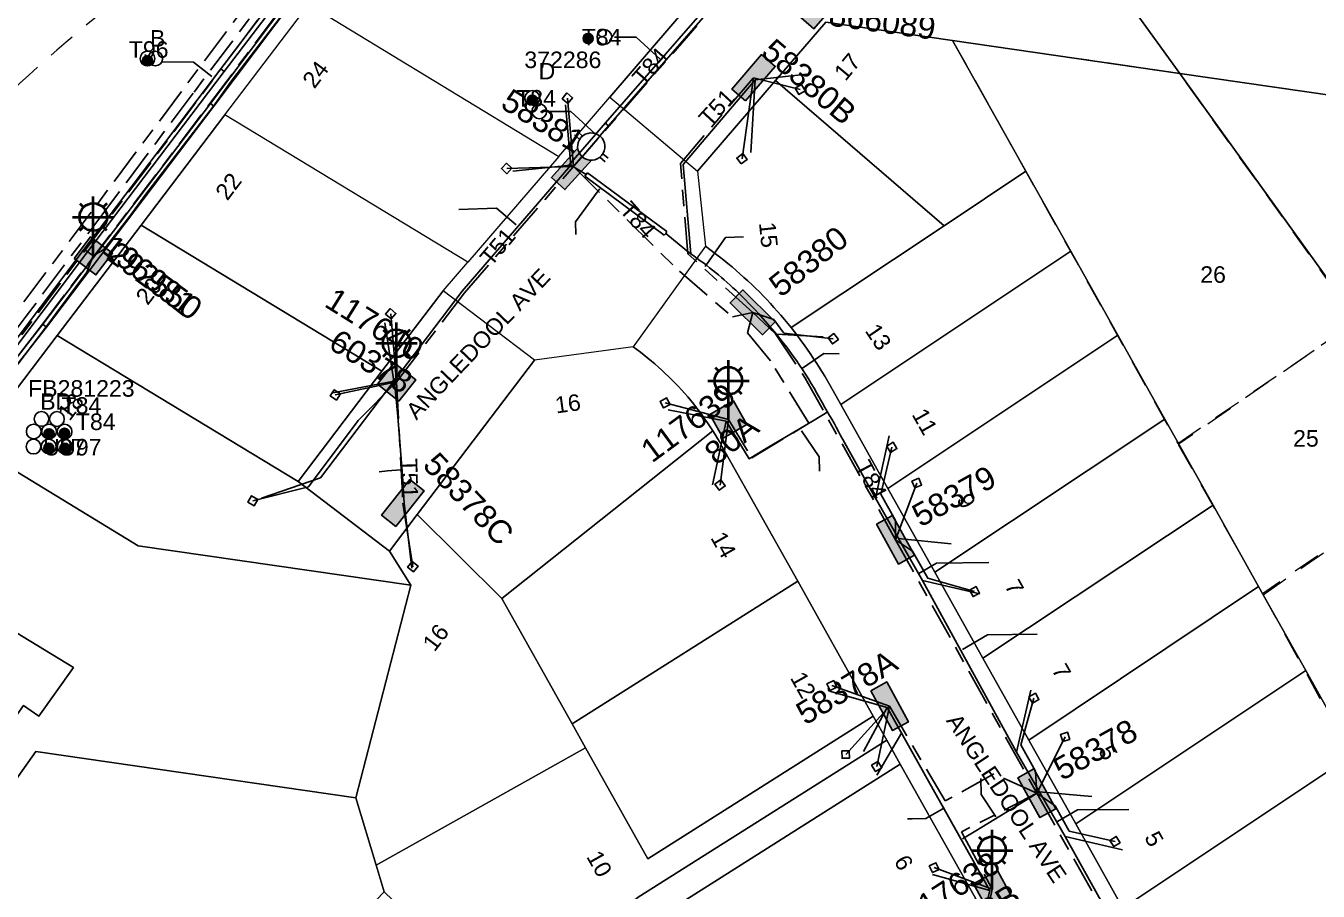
# Model space of a CAD drawing. Header units: metres. Extents: x 300929 to 302247, y 6244220 to 6246836.
# Drawn here: x 301376.7 to 301517.4, y 6244507.1 to 6244601.3 of the extents above; entities that cross this region are included whole.
import ezdxf
from ezdxf.enums import TextEntityAlignment as Align

# ---------------------------------------------------------------- set-up
doc = ezdxf.new("R2010")
doc.units = ezdxf.units.M
doc.linetypes.add('Cable Exist UG', pattern=[8.2, 4, -1.2, 1.8, -1.2])
doc.linetypes.add('Dash', pattern=[5, 3, -2])
doc.layers.get('0').update_dxf_attribs({"color": 6})
for name, color, linetype in [('_User Miscellaneous1', 7, 'Continuous'), ('Duct_SP_EXT', 7, 'Continuous'), ('Equip_LV_EXT', 7, 'Continuous'), ('Equip_SP_SL_EXT', 7, 'Continuous'), ('Mains_HV_MOD', 3, 'Continuous'), ('Mains_LV_EXT', 7, 'Continuous'), ('Services_SP_EXT', 7, 'Continuous'), ('SupportsUG_SP_LV_EXT', 7, 'Continuous'), ('SupportsUG_SP_LV_SL_EXT', 7, 'Continuous')]:
    doc.layers.add(name, color=color, linetype=linetype)
for name, color, linetype, lineweight in [('Cadastre Developer_SP_EXT', 9, 'Continuous', 5), ('Cadastre Land Parcels_SP_EXT', 9, 'Continuous', 5), ('Cadastre Roads_SP_EXT', 9, 'Continuous', 5)]:
    doc.layers.add(name, color=color, linetype=linetype, lineweight=lineweight)
doc.styles.add('COLUMN_LABEL', font='arial.ttf')
doc.styles.add('iecARIAL', font='arial.ttf', dxfattribs={"height": 2})
doc.styles.add('POLE_LABEL', font='arial.ttf')
doc.styles.get("Standard").update_dxf_attribs({"font": 'arial.ttf'})

# ---------------------------------------------------------------- blocks, each defined once
blk = doc.blocks.new('COLUMN_EXT')
blk.add_hatch(color=256).paths.add_polyline_path([(-1.49, 1.48), (-1.49, -1.49), (1.48, -1.49), (1.48, 1.48)])
blk.add_lwpolyline([(-1.49, -1.49), (1.48, -1.49), (1.48, 1.48), (-1.49, 1.48)], close=True)
for tag, height, style, flags, p in [('ASSET_NUM', 2.5, 'COLUMN_LABEL', 8, (2, 2)), ('STRUCTURE_PLANT_NUMBER', 0.2, 'POLE_LABEL', 9, (1.81, 0.03)), ('STREET_CODE', 0.2, 'COLUMN_LABEL', 9, (1.81, -0.2))]:
    blk.add_attdef(tag, text='', height=height, dxfattribs=dict(style=style, flags=flags)).set_placement(p, align=Align.MIDDLE_LEFT)
at = {"flags": 9}
for tag, p in [('COLUMN_TYPE', (1.81, -0.4)), ('OWNED_BY', (1.81, -0.6)), ('STATE', (1.81, -0.8)), ('USAGE', (1.81, -1)), ('LEGEND', (1.81, -1.2)), ('LOCATION', (1.81, -1.4)), ('STREETNAME', (1.81, -1.6)), ('SUBURB', (1.81, -1.8)), ('NOTES', (1.81, -2))]:
    blk.add_attdef(tag, text='', height=0.2, dxfattribs=at).set_placement(p, align=Align.MIDDLE_LEFT)
at = {"flags": 1}
blk.add_attdef('Z', (1.81, -2.35), '', height=0.2, dxfattribs=at)
blk = doc.blocks.new('PILLAR_EXT')
blk.add_hatch(color=256).paths.add_polyline_path([(-2.475, 0.99), (-2.475, -0.99), (2.475, -0.99), (2.475, 0.99)])
blk.add_lwpolyline([(-2.475, -0.99), (2.475, -0.99), (2.475, 0.99), (-2.475, 0.99)], close=True)
at = {"style": 'iecARIAL', "flags": 8}
blk.add_attdef('ASSET_NUM', (1.5, 3.5), '', height=2.5, dxfattribs=at)
for tag, p, flags in [('OWNED_BY', (0, -0.2), 9), ('STATE', (0, -0.4), 9), ('SUPPORT_TYPE', (0, -0.6), 9), ('USAGE', (0, -0.8), 9), ('LEGEND', (0, -1), 9), ('LOCATION', (0, -1.2), 9), ('NOTES', (0, -1.4), 9), ('PARENT', (0, -1.6), 9), ('STREETNAME', (0, -1.8), 9), ('SUBURB', (0, -2), 1)]:
    blk.add_attdef(tag, p, '', height=0.2, dxfattribs=dict(flags=flags))
blk = doc.blocks.new('DUCT_EXT')
blk.add_circle((0, 0.8), 0.8)
at = {"flags": 1}
blk.add_attdef('Z', (0, 0), '', height=0.2, dxfattribs=at)
at = {"flags": 9}
for tag, p in [('DUCT_CODE', (0, 0)), ('XSECT_TYPE', (0, -0.2)), ('STATE', (0, -0.6)), ('FB_REFERENCE', (0, -0.4)), ('NOTES', (0, -0.8))]:
    blk.add_attdef(tag, text='', height=0.2, dxfattribs=at).set_placement(p, align=Align.MIDDLE_LEFT)
blk = doc.blocks.new('SL_LANTERN_EXT')
at = {"lineweight": 40}
for p, q in [((-1.46, 5.68), (-1.06, 5.28)), ((0, 1.97), (0, 6.47)), ((1.46, 5.68), (1.06, 5.28)), ((-2.25, 4.22), (2.25, 4.22)), ((-1.46, 2.76), (-1.06, 3.16)), ((1.46, 2.76), (1.06, 3.16)), ((0, 0), (0, 2.72))]:
    blk.add_line(p, q, dxfattribs=at)
blk.add_circle((0, 4.22), 1.5, dxfattribs=at)
at = {"style": 'iecARIAL', "flags": 8}
blk.add_attdef('ASSET_NUM', (1.5, 1.5), '', height=2.5, dxfattribs=at)
for tag, p, height, flags in [('CONSTRUCTED_VOLTAGE', (0.98, -0.65), 0.2, 9), ('CONTROL_TYPE', (0.98, -0.85), 0.2, 9), ('LANTERN_PURPOSE', (0.98, -1.05), 0.2, 9), ('LANTERN_TYPE', (0.98, -1.25), 0.2, 9), ('NO_PHASES', (0.98, -1.45), 0.2, 9), ('LNUMBER', (2.18, -3.25), 2.5, 8), ('OPERATING_VOLTAGE', (0.98, -1.65), 0.2, 9), ('ORIENTATION', (0.98, -1.85), 0.2, 9), ('OWNED_BY', (0.98, -2.05), 0.2, 9), ('STATE', (0.98, -2.25), 0.2, 9), ('USAGE', (0.98, -2.45), 0.2, 9), ('CEXIST', (0.98, -2.65), 0.2, 9), ('CNEW', (0.98, -2.85), 0.2, 9), ('CNUMBER', (0.98, -3.05), 0.2, 9), ('CREMOVE', (0.98, -3.25), 0.2, 9), ('CREPLACE', (0.98, -3.45), 0.2, 9), ('LKINGHEIGHT', (0.98, -3.65), 0.2, 9), ('LBRACKET', (0.98, -3.85), 0.2, 9), ('LBRACKETVOCAB', (0.98, -4.05), 0.2, 9), ('LCATEGORY', (0.98, -4.25), 0.2, 9), ('LCHARGE1', (0.98, -4.45), 0.2, 9), ('LCHARGE1PERCENT', (0.98, -4.65), 0.2, 9), ('LCHARGE2', (0.98, -4.85), 0.2, 9), ('LCHARGE2PERCENT', (0.98, -5.05), 0.2, 9), ('LCHARGE3', (0.98, -5.25), 0.2, 9), ('LCHARGE3PERCENT', (0.98, -5.45), 0.2, 9), ('LEXIST', (0.98, -5.65), 0.2, 9), ('LLAMP', (0.98, -5.85), 0.2, 9), ('LLAMPVOCAB', (0.98, -6.05), 0.2, 9), ('LMAST', (0.98, -6.25), 0.2, 9), ('LMASTVOCAB', (0.98, -6.45), 0.2, 9), ('LNEW', (0.98, -6.65), 0.2, 9), ('LANTNUMBER', (0.98, -6.85), 0.2, 9), ('LOUTREACH', (0.98, -7.25), 0.2, 9), ('LOUTREACHVOCAB', (0.98, -7.45), 0.2, 9), ('LRATECODE', (0.98, -7.65), 0.2, 9), ('LREMOVE', (0.98, -7.85), 0.2, 9), ('LREPLACE', (0.98, -8.05), 0.2, 9), ('LTYPE', (0.98, -8.25), 0.2, 9), ('LTYPEVOCAB', (0.98, -8.45), 0.2, 9), ('STREETNAME', (0.98, -9.25), 0.2, 9), ('SUBURB', (0.98, -9.45), 0.2, 1), ('LEGEND', (0.98, -8.65), 0.2, 9), ('LOCATION', (0.98, -8.85), 0.2, 9), ('NOTES', (0.98, -9.05), 0.2, 9)]:
    blk.add_attdef(tag, p, '', height=height, dxfattribs=dict(flags=flags))
blk = doc.blocks.new('CCP_EXT')
at = {"flags": 9}
for tag, p in [('LEGEND', (0, -1.4)), ('STATE', (0, -1.8)), ('LIFE_SUPPORT', (0, -1.6)), ('NOTES', (0, -2))]:
    blk.add_attdef(tag, text='', height=0.2, dxfattribs=at).set_placement(p, align=Align.MIDDLE_LEFT)
blk.add_wipeout([(0, 0.57), (0.57, 0), (0, -0.57), (-0.57, 0)])
blk.add_lwpolyline([(-0.57, 0), (0, 0.57), (0.57, 0), (0, -0.57), (-0.57, 0)])
at = {"flags": 1}
blk.add_attdef('Z', (0, 0), '', height=0.2, dxfattribs=at)
at = {"flags": 9}
for tag, p in [('CCP_TYPE', (0, 0)), ('CONSTRUCTED_VOLTAGE', (0, -0.2)), ('OPERATING_VOLTAGE', (0, -0.6)), ('ORIENTATION', (0, -0.8)), ('OWNED_BY', (0, -1)), ('NO_PHASES', (0, -0.4)), ('USAGE', (0, -1.2))]:
    blk.add_attdef(tag, text='', height=0.2, dxfattribs=at).set_placement(p, align=Align.MIDDLE_LEFT)
blk = doc.blocks.new('LV_UG_LINKS_OPEN_EXT')
for p, q in [((-0.25, 1.47), (-0.25, 2.22)), ((0.25, 1.47), (0.25, 2.22)), ((-0.25, -1.47), (-0.25, -2.22)), ((0.25, -1.47), (0.25, -2.22))]:
    blk.add_line(p, q)
at = {"flags": 9}
for tag, p in [('ACTUAL_STATUS', (0, 0)), ('CONSTRUCTED_VOLTAGE', (0, -0.2)), ('OPERATING_VOLTAGE', (0, -0.6)), ('ORIENTATION', (0, -0.8)), ('STATE', (0, -1)), ('SWITCH_TYPE', (0, -1.2)), ('NO_PHASES', (0, -0.4)), ('USAGE', (0, -1.4)), ('NOTES', (0, -1.6))]:
    blk.add_attdef(tag, text='', height=0.2, dxfattribs=at).set_placement(p, align=Align.MIDDLE_LEFT)
at = {"flags": 1}
blk.add_attdef('Z', (0, 0), '', height=0.2, dxfattribs=at)
blk.add_wipeout([(-0.25, 1.47), (-0.43, 1.43), (-0.61, 1.36), (-0.77, 1.28), (-0.93, 1.17), (-1.07, 1.05), (-1.19, 0.9), (-1.29, 0.75), (-1.38, 0.58), (-1.44, 0.4), (-1.48, 0.22), (-1.49, 0.03), (-1.49, -0.16), (-1.45, -0.34), (-1.4, -0.52), (-1.32, -0.69), (-1.23, -0.85), (-1.11, -1), (-0.98, -1.13), (-0.83, -1.24), (-0.66, -1.34), (-0.49, -1.41), (-0.31, -1.46), (-0.13, -1.49), (0.06, -1.49), (0.25, -1.47), (0.43, -1.43), (0.61, -1.36), (0.77, -1.28), (0.93, -1.17), (1.07, -1.05), (1.19, -0.9), (1.29, -0.75), (1.38, -0.58), (1.44, -0.4), (1.48, -0.22), (1.49, -0.03), (1.49, 0.16), (1.45, 0.34), (1.4, 0.52), (1.32, 0.69), (1.23, 0.85), (1.11, 1), (0.98, 1.13), (0.83, 1.24), (0.66, 1.34), (0.49, 1.41), (0.31, 1.46), (0.13, 1.49), (-0.06, 1.49)])
blk.add_lwpolyline([(0, -1.49, 1), (0, 1.49, 1)], format="xyb", close=True)
blk = doc.blocks.new('CABLE_LARGE_EXT')
h = blk.add_hatch(color=256)
edge = h.paths.add_edge_path()
edge.add_arc((0, 0.55), 0.55, 0, 360)
blk.add_circle((0, 0.55), 0.55)
at = {"flags": 1}
blk.add_attdef('Z', (0, 0), '', height=0.2, dxfattribs=at)
at = {"flags": 9}
for tag, p in [('COND_CODE', (0, 0)), ('STATE', (0, -0.4)), ('XSECT_SIZE', (0, -0.6)), ('FB_REFERENCE', (0, -0.2)), ('NOTES', (0, -0.8))]:
    blk.add_attdef(tag, text='', height=0.2, dxfattribs=at).set_placement(p, align=Align.MIDDLE_LEFT)

msp = doc.modelspace()

# ---------------------------------------------------------------- linework, layer by layer
at = {"layer": '_User Miscellaneous1'}
for points in [[(301384.05, 6244576.25), (301385.21, 6244576.93), (301385.21, 6244576.93), (301388.03, 6244580.58), (301389.76, 6244582.96), (301389.76, 6244582.96), (301397.15, 6244592.54), (301398.99, 6244595.16), (301398.99, 6244595.16), (301405.84, 6244604.12), (301406.82, 6244605.43), (301406.82, 6244605.43), (301408.33, 6244607.45), (301408.95, 6244609.08)], [(301446.37, 6244578.68), (301449.07, 6244576.48)], [(301360.58, 6244544.54), (301361.69, 6244545.24), (301361.69, 6244545.24), (301368.94, 6244555.39), (301369.79, 6244556.51), (301371.23, 6244558.41), (301371.23, 6244558.41), (301378.93, 6244568.52), (301379.94, 6244569.91), (301379.94, 6244569.91), (301383.33, 6244574.46), (301384.05, 6244576.25)], [(301384.05, 6244576.25), (301383.24, 6244576.81)], [(301454.3, 6244572.2), (301456.15, 6244570.33), (301456.47, 6244569.98), (301458.43, 6244567.71)], [(301417.22, 6244558.77), (301416.85, 6244562.49)], [(301417.73, 6244552.28), (301417.22, 6244558.77)], [(301452.96, 6244558.25), (301455.45, 6244554.16), (301457.12, 6244555.17)], [(301457.12, 6244555.17), (301462.52, 6244558.37)], [(301462.52, 6244558.37), (301464.03, 6244559.25)], [(301469.22, 6244549.86), (301465.64, 6244556.25)], [(301417.91, 6244549.3), (301417.73, 6244552.28)], [(301474.32, 6244540.88), (301469.22, 6244549.86)], [(301471.67, 6244545.48), (301477.46, 6244544.88)], [(301470.49, 6244527.06), (301467.89, 6244522.28)], [(301489.86, 6244513.02), (301484.56, 6244522.19)], [(301485.56, 6244516.94), (301487.04, 6244517.89)], [(301487.04, 6244517.89), (301492.78, 6244517.36)], [(301480.15, 6244513.65), (301485.56, 6244516.94)], [(301480.15, 6244513.65), (301478.7, 6244512.78)], [(301481.65, 6244507.15), (301480.08, 6244500.62)]]:
    msp.add_lwpolyline(points, dxfattribs=at)
for points in [[(301449.11, 6244576.45, -0.041059), (301454.3, 6244572.2)], [(301465.64, 6244556.25, 0.023392), (301463.68, 6244559.73)]]:
    msp.add_lwpolyline(points, format="xyb", dxfattribs=at)
at = {"layer": 'Cadastre Developer_SP_EXT', "linetype": 'Dash'}
msp.add_lwpolyline([(301597.01, 6244597.83, -0.019885), (301474.72, 6244818.44)], format="xyb", dxfattribs=at)
for points in [[(301502.18, 6244555.7), (301511.42, 6244539.35), (301529.72, 6244552.11), (301560.78, 6244508.89), (301562.03, 6244509.64), (301520.2, 6244568.18), (301502.18, 6244555.7)], [(301511.36, 6244539.46), (301518.29, 6244526.81), (301537.05, 6244539.6), (301559.33, 6244507.97), (301560.78, 6244508.89), (301529.72, 6244552.11), (301511.36, 6244539.46)]]:
    msp.add_lwpolyline(points, close=True, dxfattribs=at)
at = {"layer": 'Cadastre Land Parcels_SP_EXT', "linetype": 'Continuous'}
for points in [[(301648.89, 6244635.78), (301453.4, 6244664.02), (301468.36, 6244643.25), (301489.54, 6244613.84), (301502.34, 6244596.09), (301580.53, 6244584.8), (301640.29, 6244576.17), (301648.89, 6244635.78)], [(301440.28, 6244593.54), (301449.14, 6244603.83), (301411.77, 6244609.24), (301407.5, 6244603.61), (301434.73, 6244587.08), (301440.28, 6244593.54)], [(301424.81, 6244575.55), (301398.37, 6244591.6), (301407.5, 6244603.61), (301434.73, 6244587.08), (301424.81, 6244575.55)], [(301485.58, 6244585.46), (301477.61, 6244599.7), (301463.8, 6244601.69), (301458.33, 6244595.33), (301476.69, 6244579.53), (301485.58, 6244585.46)], [(301569.73, 6244510.19), (301560.32, 6244515.53), (301502.34, 6244596.09), (301477.61, 6244599.7), (301485.58, 6244585.46), (301490.47, 6244576.74), (301495.59, 6244567.6), (301500.71, 6244558.47), (301505.96, 6244549.11), (301510.93, 6244540.24), (301516.06, 6244531.08), (301521.2, 6244521.91), (301528.88, 6244508.2), (301537.49, 6244492.84), (301544.6, 6244480.15), (301552.04, 6244466.88), (301563.22, 6244465.26), (301569.73, 6244510.19)], [(301580.53, 6244584.8), (301502.34, 6244596.09), (301560.32, 6244515.53), (301569.73, 6244510.19), (301580.53, 6244584.8)], [(301476.69, 6244579.53), (301458.33, 6244595.33), (301449.85, 6244585.47), (301450.71, 6244577.29), (301451.78, 6244576.48), (301452.24, 6244576.13), (301452.7, 6244575.77), (301453.15, 6244575.41), (301453.59, 6244575.04), (301454.03, 6244574.66), (301454.46, 6244574.28), (301454.89, 6244573.9), (301455.32, 6244573.51), (301455.74, 6244573.11), (301456.16, 6244572.71), (301456.57, 6244572.31), (301456.97, 6244571.9), (301457.37, 6244571.48), (301457.77, 6244571.06), (301458.16, 6244570.63), (301458.54, 6244570.2), (301458.92, 6244569.77), (301459.29, 6244569.33), (301459.66, 6244568.88), (301460.02, 6244568.43), (301476.69, 6244579.53)], [(301424.81, 6244575.55), (301398.37, 6244591.6), (301389.25, 6244579.59), (301415.47, 6244563.68), (301422.14, 6244572.45), (301424.81, 6244575.55)], [(301490.47, 6244576.74), (301485.58, 6244585.46), (301476.69, 6244579.53), (301460.02, 6244568.43), (301460.39, 6244567.97), (301460.74, 6244567.51), (301461.09, 6244567.04), (301461.44, 6244566.57), (301461.78, 6244566.09), (301462.11, 6244565.61), (301462.44, 6244565.12), (301462.76, 6244564.63), (301463.07, 6244564.14), (301463.38, 6244563.64), (301463.69, 6244563.13), (301463.98, 6244562.63), (301464.27, 6244562.12), (301465.43, 6244560.05), (301490.47, 6244576.74)], [(301415.47, 6244563.68), (301389.25, 6244579.59), (301380.12, 6244567.59), (301406.34, 6244551.67), (301415.47, 6244563.68)], [(301495.59, 6244567.6), (301490.47, 6244576.74), (301465.43, 6244560.05), (301470.55, 6244550.92), (301495.59, 6244567.6)], [(301416.29, 6244544.1), (301406.34, 6244551.67), (301380.12, 6244567.59), (301370.99, 6244555.58), (301388.95, 6244544.68), (301418.64, 6244540.38), (301416.29, 6244544.1)], [(301451.49, 6244557.21), (301451.21, 6244557.63), (301450.93, 6244558.06), (301450.64, 6244558.47), (301450.34, 6244558.89), (301450.04, 6244559.29), (301449.73, 6244559.7), (301449.42, 6244560.1), (301449.1, 6244560.49), (301448.77, 6244560.88), (301448.44, 6244561.26), (301448.1, 6244561.64), (301447.76, 6244562.01), (301447.41, 6244562.38), (301447.05, 6244562.74), (301446.69, 6244563.1), (301446.33, 6244563.45), (301445.96, 6244563.79), (301445.58, 6244564.13), (301445.2, 6244564.47), (301444.81, 6244564.79), (301444.41, 6244565.12), (301444.02, 6244565.43), (301443.61, 6244565.74), (301442.82, 6244566.34), (301432.1, 6244564.89), (301419.32, 6244548.09), (301428.54, 6244538.94), (301451.49, 6244557.21)], [(301500.71, 6244558.47), (301495.59, 6244567.6), (301470.55, 6244550.92), (301475.67, 6244541.79), (301500.71, 6244558.47)], [(301505.96, 6244549.11), (301500.71, 6244558.47), (301475.67, 6244541.79), (301480.91, 6244532.43), (301505.96, 6244549.11)], [(301460.74, 6244540.82), (301452.5, 6244555.52), (301452.25, 6244555.95), (301452, 6244556.37), (301451.75, 6244556.79), (301451.49, 6244557.21), (301428.54, 6244538.94), (301436.2, 6244525.28), (301460.74, 6244540.82)], [(301418.64, 6244540.38), (301388.95, 6244544.68), (301370.99, 6244555.58), (301370.02, 6244554.3), (301362.25, 6244543.35), (301381.88, 6244531.43), (301378.11, 6244526.11), (301376.45, 6244527.28), (301367.99, 6244515.35), (301355.27, 6244497.4), (301358.7, 6244495.32), (301377.81, 6244522.28), (301412.64, 6244517.23), (301418.64, 6244540.38)], [(301428.54, 6244538.94), (301419.32, 6244548.09), (301416.29, 6244544.1), (301418.64, 6244540.38), (301412.64, 6244517.23), (301414.84, 6244509.91), (301437.65, 6244522.69), (301436.2, 6244525.28), (301428.54, 6244538.94)], [(301510.93, 6244540.24), (301505.96, 6244549.11), (301480.91, 6244532.43), (301485.92, 6244523.5), (301510.93, 6244540.24)], [(301381.88, 6244531.43), (301362.25, 6244543.35), (301350.82, 6244527.24), (301350.09, 6244526.22), (301367.99, 6244515.35), (301376.45, 6244527.28), (301378.11, 6244526.11), (301381.88, 6244531.43)], [(301468.96, 6244526.14), (301460.74, 6244540.82), (301436.2, 6244525.28), (301437.65, 6244522.69), (301444.42, 6244510.6), (301468.96, 6244526.14)], [(301516.06, 6244531.08), (301510.93, 6244540.24), (301485.92, 6244523.5), (301491.01, 6244514.4), (301516.06, 6244531.08)], [(301521.2, 6244521.91), (301516.06, 6244531.08), (301491.01, 6244514.4), (301496.15, 6244505.23), (301521.2, 6244521.91)], [(301470.43, 6244523.52), (301468.96, 6244526.14), (301444.42, 6244510.6), (301437.65, 6244522.69), (301414.84, 6244509.91), (301415.72, 6244506.99), (301422.2, 6244500.74), (301428.68, 6244494.49), (301443.39, 6244506.4), (301470.43, 6244523.52)], [(301463.19, 6244477.11), (301455.59, 6244490.68), (301447.36, 6244505.36), (301471.9, 6244520.9), (301470.43, 6244523.52), (301443.39, 6244506.4), (301428.68, 6244494.49), (301435.17, 6244488.24), (301441.64, 6244482), (301452.44, 6244471.59), (301463.19, 6244477.11)], [(301415.72, 6244506.99), (301414.84, 6244509.91), (301412.64, 6244517.23), (301377.81, 6244522.28), (301358.7, 6244495.32), (301387.63, 6244477.76), (301415.72, 6244506.99)], [(301528.88, 6244508.2), (301521.2, 6244521.91), (301496.15, 6244505.23), (301503.83, 6244491.52), (301528.88, 6244508.2)], [(301480.12, 6244506.22), (301471.9, 6244520.9), (301447.36, 6244505.36), (301455.59, 6244490.68), (301480.12, 6244506.22)]]:
    msp.add_lwpolyline(points, close=True, dxfattribs=at)
msp.add_lwpolyline([(301463.8, 6244601.69), (301477.61, 6244599.7), (301502.34, 6244596.09), (301489.54, 6244613.84)], dxfattribs=at)
at = {"layer": 'Duct_SP_EXT'}
for p, q in [((301396.8, 6244592.82), (301405.89, 6244604.91)), ((301397.18, 6244592.53), (301406.27, 6244604.62)), ((301397.92, 6244596.59), (301404.52, 6244605.31)), ((301398.3, 6244596.3), (301404.91, 6244605.02)), ((301383.05, 6244576.96), (301397.92, 6244596.59)), ((301383.43, 6244576.67), (301398.3, 6244596.3)), ((301397.92, 6244596.59), (301397.92, 6244596.59)), ((301397.92, 6244596.59), (301398.11, 6244596.45)), ((301397.92, 6244596.59), (301398.11, 6244596.45)), ((301398.3, 6244596.3), (301398.11, 6244596.45)), ((301398.3, 6244596.3), (301398.11, 6244596.45)), ((301398.3, 6244596.3), (301398.3, 6244596.3)), ((301378.57, 6244568.79), (301396.8, 6244592.82)), ((301378.95, 6244568.49), (301397.18, 6244592.53)), ((301396.8, 6244592.82), (301396.99, 6244592.67)), ((301397.18, 6244592.53), (301396.99, 6244592.67)), ((301437.56, 6244584.91), (301437.7, 6244585.1)), ((301437.56, 6244584.91), (301446.22, 6244578.49)), ((301437.85, 6244585.29), (301437.7, 6244585.1)), ((301437.85, 6244585.29), (301446.51, 6244578.88)), ((301446.22, 6244578.49), (301446.37, 6244578.68)), ((301446.51, 6244578.88), (301446.37, 6244578.68)), ((301368.41, 6244557.57), (301383.05, 6244576.96)), ((301368.8, 6244557.28), (301383.43, 6244576.67)), ((301383.05, 6244576.96), (301383.24, 6244576.81)), ((301383.05, 6244576.96), (301383.24, 6244576.81)), ((301383.43, 6244576.67), (301383.24, 6244576.81)), ((301383.43, 6244576.67), (301383.24, 6244576.81)), ((301374.98, 6244564.2), (301378.57, 6244568.79)), ((301375.36, 6244563.91), (301378.95, 6244568.49)), ((301378.57, 6244568.79), (301378.76, 6244568.64)), ((301378.95, 6244568.49), (301378.76, 6244568.64))]:
    msp.add_line(p, q, dxfattribs=at)
for points in [[(301440.79, 6244600.06), (301443.14, 6244600.06), (301445.78, 6244597.65)], [(301391.61, 6244597.36), (301394.95, 6244597.34), (301396.96, 6244595.78)], [(301433.69, 6244591.96), (301436.03, 6244591.97), (301438.68, 6244589.54)]]:
    msp.add_lwpolyline(points, dxfattribs=at)
at = {"layer": 'Duct_SP_EXT', "linetype": 'Continuous'}
for points in [[(301436.57, 6244578.56), (301436.55, 6244579.95), (301439.03, 6244583.31), (301439.19, 6244583.53)], [(301423.84, 6244581.28), (301427.95, 6244581.43), (301430.08, 6244579.61)], [(301454.86, 6244578.32), (301452.88, 6244578.24), (301450.68, 6244575.1)], [(301465.25, 6244565.59), (301463.58, 6244565.6), (301461.26, 6244564.01)], [(301463.12, 6244552.81), (301463.09, 6244554.36), (301461.17, 6244557.18)], [(301415.17, 6244552.73), (301416.07, 6244552.82), (301417.53, 6244552.96)], [(301481.56, 6244542.86), (301475.85, 6244542.79), (301473.94, 6244541.66)], [(301486.82, 6244535.05), (301481.42, 6244534.98), (301478.69, 6244533.37)], [(301480.68, 6244519.32), (301480.71, 6244517.59), (301482.19, 6244515.33), (301482.3, 6244515.17)], [(301472.68, 6244514.93), (301473.19, 6244514.94), (301474.71, 6244514.98), (301476.72, 6244516.13)], [(301496.79, 6244515.96), (301491.21, 6244515.93), (301489.04, 6244514.64)]]:
    msp.add_lwpolyline(points, dxfattribs=at)
at = {"layer": 'Mains_LV_EXT', "linetype": 'Cable Exist UG'}
for points in [[(301453.2, 6244558.42), (301455.76, 6244554.24), (301461.97, 6244558.04), (301457.79, 6244564.8), (301455.29, 6244567.87), (301455.84, 6244570.09)], [(301417.07, 6244562.51), (301417.75, 6244549.33)], [(301486.79, 6244517.73), (301478.57, 6244513.52), (301481.91, 6244507.29)]]:
    msp.add_lwpolyline(points, dxfattribs=at)
at = {"layer": 'Services_SP_EXT'}
msp.add_lwpolyline([(301481.91, 6244507.29), (301480.57, 6244500.74)], dxfattribs=at)

# ---------------------------------------------------------------- block references
at = {"layer": 'Duct_SP_EXT'}
for name, p in [('CABLE_LARGE_EXT', (301437.92, 6244599.36)), ('DUCT_EXT', (301439.7, 6244599.28)), ('DUCT_EXT', (301389.95, 6244596.93)), ('CABLE_LARGE_EXT', (301389.95, 6244596.93)), ('DUCT_EXT', (301390.8, 6244596.93)), ('DUCT_EXT', (301431.85, 6244592.64)), ('CABLE_LARGE_EXT', (301431.85, 6244592.64)), ('DUCT_EXT', (301432.61, 6244591.18)), ('DUCT_EXT', (301378.41, 6244557.69)), ('DUCT_EXT', (301377.56, 6244556.32)), ('DUCT_EXT', (301379.23, 6244556.32)), ('DUCT_EXT', (301380.09, 6244557.68)), ('DUCT_EXT', (301380.93, 6244556.31)), ('CABLE_LARGE_EXT', (301379.23, 6244556.32)), ('CABLE_LARGE_EXT', (301380.92, 6244556.37)), ('DUCT_EXT', (301377.54, 6244554.67)), ('DUCT_EXT', (301379.19, 6244554.69)), ('CABLE_LARGE_EXT', (301379.2, 6244554.75)), ('DUCT_EXT', (301380.94, 6244554.7)), ('CABLE_LARGE_EXT', (301380.95, 6244554.74))]:
    msp.add_blockref(name, p, dxfattribs=at)
at = {"layer": 'Equip_SP_SL_EXT'}
ref = msp.add_blockref('SL_LANTERN_EXT', (301384.05, 6244576.25), dxfattribs=at)
ref.add_attrib('ASSET_NUM', '196981', dxfattribs={"layer": '0', "height": 2.5, "rotation": 321.8248, "style": 'iecARIAL'}).set_placement((301385.55, 6244577.75), align=Align.MIDDLE_LEFT)
ref = msp.add_blockref('SL_LANTERN_EXT', (301417.07, 6244562.51), dxfattribs=at)
ref.add_attrib('ASSET_NUM', '117640', dxfattribs={"layer": '0', "height": 2.5, "rotation": 328.0976, "style": 'iecARIAL'}).set_placement((301418.57, 6244564.01), align=Align.BOTTOM_RIGHT)
ref = msp.add_blockref('SL_LANTERN_EXT', (301453.2, 6244558.42), dxfattribs=at)
ref.add_attrib('ASSET_NUM', '117639', dxfattribs={"layer": '0', "height": 2.5, "rotation": 36.3412, "style": 'iecARIAL'}).set_placement((301454.7, 6244559.92), align=Align.BOTTOM_RIGHT)
ref = msp.add_blockref('SL_LANTERN_EXT', (301481.91, 6244507.29), dxfattribs=at)
ref.add_attrib('ASSET_NUM', '117638', dxfattribs={"layer": '0', "height": 2.5, "rotation": 32.7883, "style": 'iecARIAL'}).set_placement((301483.41, 6244508.79), align=Align.BOTTOM_RIGHT)
at = {"layer": 'SupportsUG_SP_LV_EXT'}
ref = msp.add_blockref('PILLAR_EXT', (301455.93, 6244595.64), dxfattribs=dict(at, rotation=49.2848291163778))
ref.add_attrib('ASSET_NUM', '58380B', dxfattribs={"layer": '0', "height": 2.5, "rotation": 319.2952, "style": 'iecARIAL'}).set_placement((301457.43, 6244599.14), align=Align.MIDDLE_LEFT)
ref = msp.add_blockref('PILLAR_EXT', (301436.32, 6244585.96), dxfattribs=dict(at, rotation=228.0630167257197))
ref.add_attrib('ASSET_NUM', '58381', dxfattribs={"layer": '0', "height": 2.5, "rotation": 328.2311, "style": 'iecARIAL'}).set_placement((301437.82, 6244589.46), align=Align.TOP_RIGHT)
ref = msp.add_blockref('PILLAR_EXT', (301455.84, 6244570.09), dxfattribs=dict(at, rotation=135.4216437693422))
ref.add_attrib('ASSET_NUM', '58380', dxfattribs={"layer": '0', "height": 2.5, "rotation": 38.6737, "style": 'iecARIAL'}).set_placement((301457.34, 6244573.59), align=Align.TOP_LEFT)
ref = msp.add_blockref('PILLAR_EXT', (301417.75, 6244549.33), dxfattribs=dict(at, rotation=51.75682388050411))
ref.add_attrib('ASSET_NUM', '58378C', dxfattribs={"layer": '0', "height": 2.5, "rotation": 313.6713, "style": 'iecARIAL'}).set_placement((301419.25, 6244552.83), align=Align.BOTTOM_LEFT)
ref = msp.add_blockref('PILLAR_EXT', (301471.4, 6244545.33), dxfattribs=dict(at, rotation=118.8539779700006))
ref.add_attrib('ASSET_NUM', '58379', dxfattribs={"layer": '0', "height": 2.5, "rotation": 28.963, "style": 'iecARIAL'}).set_placement((301472.9, 6244548.83), align=Align.TOP_LEFT)
ref = msp.add_blockref('PILLAR_EXT', (301470.75, 6244527.2), dxfattribs=dict(at, rotation=298.5824895146482))
ref.add_attrib('ASSET_NUM', '58378A', dxfattribs={"layer": '0', "height": 2.5, "rotation": 31.3302, "style": 'iecARIAL'}).set_placement((301472.25, 6244530.7), align=Align.BOTTOM_RIGHT)
ref = msp.add_blockref('PILLAR_EXT', (301486.79, 6244517.73), dxfattribs=dict(at, rotation=118.8539779700006))
ref.add_attrib('ASSET_NUM', '58378', dxfattribs={"layer": '0', "height": 2.5, "rotation": 28.963, "style": 'iecARIAL'}).set_placement((301488.29, 6244521.23), align=Align.TOP_LEFT)
at = {"layer": 'SupportsUG_SP_LV_SL_EXT'}
ref = msp.add_blockref('COLUMN_EXT', (301462.36, 6244603.07), dxfattribs=dict(at, rotation=319.3375704485046))
ref.add_attrib('ASSET_NUM', '866089', dxfattribs={"layer": '0', "height": 2.5, "rotation": 352.2033, "style": 'COLUMN_LABEL'}).set_placement((301464.36, 6244603.82), align=Align.TOP_LEFT)
ref = msp.add_blockref('COLUMN_EXT', (301384.05, 6244576.25), dxfattribs=dict(at, rotation=322.9819999758834))
ref.add_attrib('ASSET_NUM', '292550', dxfattribs={"layer": '0', "height": 2.5, "rotation": 323.701, "style": 'COLUMN_LABEL'}).set_placement((301386.05, 6244577), align=Align.MIDDLE_LEFT)
ref = msp.add_blockref('COLUMN_EXT', (301417.07, 6244562.51), dxfattribs=dict(at, rotation=231.6844740444706))
ref.add_attrib('ASSET_NUM', '60378', dxfattribs={"layer": '0', "height": 2.5, "rotation": 328.0976, "style": 'COLUMN_LABEL'}).set_placement((301419.07, 6244563.26), align=Align.TOP_RIGHT)
ref = msp.add_blockref('COLUMN_EXT', (301453.2, 6244558.42), dxfattribs=dict(at, rotation=299.6928359845401))
ref.add_attrib('ASSET_NUM', '80A', dxfattribs={"layer": '0', "height": 2.5, "rotation": 38.342, "style": 'COLUMN_LABEL'}).set_placement((301455.2, 6244559.17), align=Align.TOP_RIGHT)
ref = msp.add_blockref('COLUMN_EXT', (301481.91, 6244507.29), dxfattribs=dict(at, rotation=298.5824895146482))
ref.add_attrib('ASSET_NUM', '78B', dxfattribs={"layer": '0', "height": 2.5, "rotation": 32.7883, "style": 'COLUMN_LABEL'}).set_placement((301483.91, 6244508.04), align=Align.TOP_RIGHT)

# ---------------------------------------------------------------- texts
at = {"layer": 'Cadastre Developer_SP_EXT'}
for s, p in [('26', (301504.57, 6244573.31)), ('25', (301514.68, 6244555.47))]:
    msp.add_text(s, height=1.8, dxfattribs=at).set_placement(p)
at = {"layer": 'Cadastre Land Parcels_SP_EXT'}
for s, rotation, p in [('24', 52.9273, (301408.12, 6244594.35)), ('17', 50.382, (301465.94, 6244595.18)), ('22', 52.9273, (301398.64, 6244582.16)), ('15', 276.1221, (301456.52, 6244579.83)), ('20', 52.9276, (301389.97, 6244570.77)), ('13', 303.7683, (301468, 6244568.09)), ('18', 52.9274, (301381.47, 6244558.17)), ('16', 7.8526, (301434.45, 6244559.08)), ('11', 299.3667, (301473.12, 6244558.98)), ('9', 299.3663, (301477.98, 6244549.74)), ('14', 299.3664, (301451.2, 6244545.56)), ('7', 299.3665, (301483.21, 6244540.33)), ('16', 52.8524, (301421.2, 6244533.04)), ('7', 299.3668, (301488.34, 6244531.18)), ('12', 299.3666, (301459.87, 6244530.31)), ('5', 299.3662, (301493.42, 6244522.34)), ('5', 299.3661, (301498.43, 6244512.93)), ('10', 299.3677, (301437.69, 6244510.83)), ('6', 299.3666, (301471.17, 6244510.35))]:
    msp.add_text(s, height=1.8, rotation=rotation, dxfattribs=at).set_placement(p)
at = {"layer": 'Cadastre Roads_SP_EXT'}
msp.add_text('ANGLEDOOL AVE', height=1.8, rotation=46.4502, dxfattribs=at).set_placement((301419.23, 6244558.3))
at = {"layer": 'Duct_SP_EXT'}
for s, p in [('B', (301390.22, 6244599.03)), ('T84', (301437.22, 6244599.16)), ('T96', (301387.91, 6244597.81)), ('372286', (301430.98, 6244596.69)), ('D', (301432.53, 6244595.46)), ('T84', (301430.08, 6244592.5)), ('FB281223', (301376.95, 6244560.91)), ('B', (301378.27, 6244559.49)), ('D', (301379.92, 6244559.5)), ('T84', (301380.59, 6244559.05)), ('T84', (301382.15, 6244557.28)), ('U97', (301378.59, 6244554.51)), ('U97', (301380.33, 6244554.51))]:
    msp.add_text(s, height=1.8, dxfattribs=at).set_placement(p)
at = {"layer": 'Mains_LV_EXT'}
for s, rotation, p in [('T84', 48.8163, (301443.93, 6244594.64)), ('T51', 47.3118, (301451.14, 6244590.19)), ('T84', 311.7085, (301441.24, 6244581.17)), ('T51', 49.8194, (301427.37, 6244575)), ('T51', 271.4763, (301417.52, 6244554.16))]:
    msp.add_text(s, height=1.8, rotation=rotation, dxfattribs=at).set_placement(p)

# ---------------------------------------------------------------- next in the draw order: block references
at = {"layer": 'Services_SP_EXT'}
for p, rotation in [((301461.02, 6244594.35), 165.7408555260583), ((301435.67, 6244593.41), 95.15644349981433), ((301454.68, 6244586.82), 82.26448686760537), ((301429.06, 6244585.76), 181.5648089012796), ((301416.43, 6244569.94), 94.40214003352757), ((301464.61, 6244567.22), 351.6942585223617), ((301410.4, 6244561.1), 191.3775567058707), ((301446.3, 6244560.23), 163.7230304173771), ((301470.99, 6244555.4), 75.9085409093186), ((301452.29, 6244551.28), 260.8500881897921), ((301473.71, 6244551.5), 68.36750694232488), ((301401.42, 6244549.57), 193.4089739549277), ((301418.84, 6244542.4), 276.4172014412098), ((301480, 6244539.69), 343.2565635681164), ((301464.47, 6244529.47), 160.4467122943748), ((301486.46, 6244528.09), 74.06479908865413), ((301489.86, 6244523.86), 62.57817761979379), ((301465.97, 6244521.95), 226.9736783509778), ((301469.35, 6244520.64), 256.7649646166967), ((301495.29, 6244512.47), 346.9285409821535), ((301475.6, 6244509.63), 159.8174588750678)]:
    msp.add_blockref('CCP_EXT', p, dxfattribs=dict(at, rotation=rotation))

# ---------------------------------------------------------------- next in the draw order: linework, layer by layer
at = {"layer": '_User Miscellaneous1'}
for points in [[(301456.13, 6244595.4), (301461.74, 6244596.02)], [(301456.13, 6244595.4), (301448.28, 6244586.19), (301449.11, 6244576.45)], [(301456.13, 6244595.4), (301455.64, 6244587.5)], [(301416.77, 6244562.61), (301415.79, 6244568.96)], [(301458.43, 6244567.71), (301463.5, 6244567.42)], [(301416.77, 6244562.61), (301408.77, 6244552.08), (301402.36, 6244549.85)], [(301416.77, 6244562.61), (301410.14, 6244561.34)], [(301452.96, 6244558.25), (301446.65, 6244559.49)], [(301452.96, 6244558.25), (301451.45, 6244551.33)], [(301469.22, 6244549.86), (301470.7, 6244556.63)], [(301417.91, 6244549.3), (301418.73, 6244542.25)], [(301474.32, 6244540.88), (301480.59, 6244539.44)], [(301474.32, 6244540.88), (301484.56, 6244522.19)], [(301470.49, 6244527.06), (301464.21, 6244528.86)], [(301484.56, 6244522.19), (301486.11, 6244528.95)], [(301470.49, 6244527.06), (301481.65, 6244507.15)], [(301472.09, 6244524.33), (301469.36, 6244519.7)], [(301489.86, 6244513.02), (301496.12, 6244511.56)], [(301489.86, 6244513.02), (301502.37, 6244490.55)], [(301481.65, 6244507.15), (301475.42, 6244508.87)]]:
    msp.add_lwpolyline(points, dxfattribs=at)
msp.add_lwpolyline([(301463.68, 6244559.73, 0.053069), (301458.43, 6244567.71)], format="xyb", dxfattribs=at)
at = {"layer": 'Cadastre Developer_SP_EXT', "linetype": 'Dash'}
msp.add_lwpolyline([(301472.7, 6244725.77, -0.051952), (301452.8, 6244688.89), (301452.8, 6244688.89), (301400.19, 6244617.53), (301400.19, 6244617.53, -0.054142), (301389.59, 6244606.27), (301389.59, 6244606.27, 0.033648), (301373.08, 6244592.21), (301373.08, 6244592.21), (301349.8, 6244559.84), (301333.96, 6244537.26), (301326.15, 6244526.25), (301324.48, 6244524.22)], format="xyb", dxfattribs=at)
msp.add_lwpolyline([(301477.61, 6244599.7), (301502.12, 6244555.81), (301520.2, 6244568.18), (301562.03, 6244509.64), (301565.44, 6244512.55), (301560.14, 6244515.48), (301502.34, 6244596.09), (301477.61, 6244599.7)], close=True, dxfattribs=at)
at = {"layer": 'Cadastre Roads_SP_EXT', "linetype": 'Continuous'}
for points in [[(301416.26, 6244668.64), (301441.21, 6244725.22), (301450.05, 6244744.94), (301443.45, 6244755.29), (301442.79, 6244756.34), (301437.42, 6244764.96), (301405.81, 6244693.78), (301393.24, 6244665.07), (301374.33, 6244621.86), (301365.35, 6244623.15), (301323.37, 6244560.02), (301362.25, 6244543.35), (301370.02, 6244554.3), (301370.99, 6244555.58), (301380.12, 6244567.59), (301389.25, 6244579.59), (301398.37, 6244591.6), (301407.5, 6244603.61), (301411.77, 6244609.24), (301390.82, 6244611.45), (301416.26, 6244668.64)], [(301419.32, 6244548.09), (301432.1, 6244564.89), (301422.14, 6244572.45), (301415.47, 6244563.68), (301406.34, 6244551.67), (301416.29, 6244544.1), (301419.32, 6244548.09)]]:
    msp.add_lwpolyline(points, close=True, dxfattribs=at)
for points in [[(301449.14, 6244603.83), (301440.28, 6244593.54), (301449.85, 6244585.47), (301458.33, 6244595.33), (301458.33, 6244595.33), (301463.8, 6244601.69)], [(301496.15, 6244505.23), (301491.01, 6244514.4), (301485.92, 6244523.5), (301480.91, 6244532.43), (301475.67, 6244541.79), (301470.55, 6244550.92), (301465.43, 6244560.05), (301464.27, 6244562.12), (301463.98, 6244562.63), (301463.69, 6244563.13), (301463.38, 6244563.64), (301463.07, 6244564.14), (301462.76, 6244564.63), (301462.44, 6244565.12), (301462.11, 6244565.61), (301461.78, 6244566.09), (301461.44, 6244566.57), (301461.09, 6244567.04), (301460.74, 6244567.51), (301460.39, 6244567.97), (301460.02, 6244568.43), (301459.66, 6244568.88), (301459.29, 6244569.33), (301458.92, 6244569.77), (301458.54, 6244570.2), (301458.16, 6244570.63), (301457.77, 6244571.06), (301457.37, 6244571.48), (301456.97, 6244571.9), (301456.57, 6244572.31), (301456.16, 6244572.71), (301455.74, 6244573.11), (301455.32, 6244573.51), (301454.89, 6244573.9), (301454.46, 6244574.28), (301454.03, 6244574.66), (301453.59, 6244575.04), (301453.15, 6244575.41), (301452.7, 6244575.77), (301452.24, 6244576.13), (301451.78, 6244576.48), (301450.71, 6244577.29), (301442.82, 6244566.34), (301443.61, 6244565.74), (301444.02, 6244565.43), (301444.41, 6244565.12), (301444.81, 6244564.79), (301445.2, 6244564.47), (301445.58, 6244564.13), (301445.96, 6244563.79), (301446.33, 6244563.45), (301446.69, 6244563.1), (301447.05, 6244562.74), (301447.41, 6244562.38), (301447.76, 6244562.01), (301448.1, 6244561.64), (301448.44, 6244561.26), (301448.77, 6244560.88), (301449.1, 6244560.49), (301449.42, 6244560.1), (301449.73, 6244559.7), (301450.04, 6244559.29), (301450.34, 6244558.89), (301450.64, 6244558.47), (301450.93, 6244558.06), (301451.21, 6244557.63), (301451.49, 6244557.21), (301451.75, 6244556.79), (301452, 6244556.37), (301452.25, 6244555.95), (301452.5, 6244555.52), (301460.74, 6244540.82), (301468.96, 6244526.14), (301470.43, 6244523.52), (301471.9, 6244520.9), (301480.12, 6244506.22)]]:
    msp.add_lwpolyline(points, dxfattribs=at)
at = {"layer": 'Mains_LV_EXT', "linetype": 'Cable Exist UG'}
for points in [[(301455.84, 6244570.09), (301448.78, 6244576.46), (301447.98, 6244586.29), (301455.93, 6244595.64)], [(301455.84, 6244570.09), (301458.31, 6244567.76), (301461.57, 6244562.94), (301471.4, 6244545.33)], [(301471.4, 6244545.33), (301486.79, 6244517.73)], [(301486.79, 6244517.73), (301482.11, 6244519.83), (301476.79, 6244516.9), (301470.75, 6244527.2)], [(301486.79, 6244517.73), (301502.11, 6244490.4)]]:
    msp.add_lwpolyline(points, dxfattribs=at)
at = {"layer": 'Services_SP_EXT'}
for points in [[(301455.93, 6244595.64), (301454.68, 6244586.82)], [(301455.93, 6244595.64), (301461.02, 6244594.35)], [(301417.07, 6244562.51), (301416.43, 6244569.94)], [(301455.84, 6244570.09), (301458.13, 6244569.32), (301459.24, 6244567.84), (301464.61, 6244567.22)], [(301417.07, 6244562.51), (301412.87, 6244558.32), (301407.49, 6244551.1), (301401.42, 6244549.57)], [(301417.07, 6244562.51), (301410.4, 6244561.1)], [(301453.2, 6244558.42), (301446.3, 6244560.23)], [(301453.2, 6244558.42), (301452.29, 6244551.28)], [(301471.4, 6244545.33), (301471.38, 6244547.44), (301469.78, 6244550.28), (301470.99, 6244555.4)], [(301471.4, 6244545.33), (301473.71, 6244551.5)], [(301417.75, 6244549.33), (301418.84, 6244542.4)], [(301471.4, 6244545.33), (301473.26, 6244544.1), (301474.9, 6244541.14), (301480, 6244539.69)], [(301470.75, 6244527.2), (301464.47, 6244529.47)], [(301470.75, 6244527.2), (301465.97, 6244521.95)], [(301470.75, 6244527.2), (301469.35, 6244520.64)], [(301486.79, 6244517.73), (301486.64, 6244520.13), (301485.05, 6244522.99), (301486.46, 6244528.09)], [(301486.79, 6244517.73), (301489.86, 6244523.86)], [(301486.79, 6244517.73), (301488.76, 6244516.35), (301490.31, 6244513.61), (301495.29, 6244512.47)], [(301481.91, 6244507.29), (301475.6, 6244509.63)]]:
    msp.add_lwpolyline(points, dxfattribs=at)

# ---------------------------------------------------------------- next in the draw order: texts
at = {"layer": 'Cadastre Roads_SP_EXT'}
msp.add_text('ANGLEDOOL AVE', height=1.8, rotation=303.4728, dxfattribs=at).set_placement((301476.84, 6244525.63))
at = {"layer": 'Mains_LV_EXT'}
msp.add_text('T84', height=1.8, rotation=298.1022, dxfattribs=at).set_placement((301466.93, 6244553.37))

# ---------------------------------------------------------------- next in the draw order: block references
at = {"layer": 'Equip_LV_EXT', "rotation": 49.05649661064701}
msp.add_blockref('LV_UG_LINKS_OPEN_EXT', (301438.27, 6244588.14), dxfattribs=at)

# ---------------------------------------------------------------- next in the draw order: linework, layer by layer
at = {"layer": '_User Miscellaneous1'}
for points in [[(301436.06, 6244586.12), (301435.46, 6244592.67)], [(301416.77, 6244562.61), (301424.22, 6244572.4), (301436.06, 6244586.12)], [(301436.06, 6244586.12), (301429.72, 6244585.47)], [(301436.06, 6244586.12), (301437.7, 6244585.1)]]:
    msp.add_lwpolyline(points, dxfattribs=at)
at = {"layer": 'Duct_SP_EXT'}
for p, q in [((301439.8, 6244590.71), (301450.33, 6244602.79)), ((301440.16, 6244590.4), (301450.69, 6244602.48)), ((301435.85, 6244586.17), (301439.8, 6244590.71)), ((301436.21, 6244585.85), (301440.16, 6244590.4)), ((301439.8, 6244590.71), (301439.98, 6244590.55)), ((301439.8, 6244590.71), (301439.98, 6244590.55)), ((301440.16, 6244590.4), (301439.98, 6244590.55)), ((301440.16, 6244590.4), (301439.98, 6244590.55)), ((301435.85, 6244586.17), (301436.03, 6244586.01)), ((301436.21, 6244585.85), (301436.03, 6244586.01))]:
    msp.add_line(p, q, dxfattribs=at)
at = {"layer": 'Mains_HV_MOD', "linetype": 'Cable Exist UG'}
msp.add_lwpolyline([(301350.9, 6244529.16), (301351.94, 6244530.69), (301352.85, 6244535.42), (301368.23, 6244556.93), (301450.11, 6244666.19), (301477.01, 6244684.32), (301508.05, 6244699.65), (301516.42, 6244705.19), (301522.99, 6244710.47), (301538.96, 6244726.57), (301549.05, 6244740.6), (301549.05, 6244740.6, 0.119392), (301550.47, 6244744.11), (301550.47, 6244744.11), (301551.4, 6244750.3), (301552, 6244756.9), (301551.61, 6244761.92), (301550.1, 6244766.63), (301516.54, 6244824.74), (301503.3, 6244844.8), (301498.65, 6244851.89), (301493.53, 6244856.2)], format="xyb", dxfattribs=at)
msp.add_lwpolyline([(301336.05, 6244518.3), (301340.97, 6244525.21), (301351.75, 6244540.89), (301353.47, 6244539.71), (301353.47, 6244539.71), (301366.67, 6244558.1), (301448.67, 6244667.63), (301476.01, 6244686.06), (301507.05, 6244701.39)], dxfattribs=at)
at = {"layer": 'Mains_LV_EXT', "linetype": 'Cable Exist UG'}
for points in [[(301355.1, 6244536.96), (301359.31, 6244542.96), (301358.71, 6244544.23), (301360.09, 6244546.33), (301360.09, 6244546.33), (301361.83, 6244546.39), (301368.48, 6244555.61), (301369.41, 6244556.82), (301371.14, 6244559.11), (301371.14, 6244559.11), (301378.51, 6244568.81), (301396.75, 6244592.84), (301396.75, 6244592.84), (301405.84, 6244604.93), (301407.59, 6244607.24), (301407.3, 6244608.88), (301408.69, 6244610.79), (301410.01, 6244610.44), (301410.01, 6244610.44), (301431.77, 6244640.16), (301431.12, 6244642.57), (301448.34, 6244665.59), (301451.04, 6244665.66)], [(301450.78, 6244605.03), (301447.48, 6244605.96), (301447.48, 6244605.96), (301410.52, 6244611.29), (301408.24, 6244611.62), (301404.16, 6244606.22), (301404.16, 6244606.22), (301394.94, 6244593.97), (301385.84, 6244581.84), (301376.75, 6244569.68), (301367.93, 6244557.91), (301366.82, 6244556.36), (301359.17, 6244545.71), (301354.67, 6244539.71), (301354.67, 6244539.71), (301327.93, 6244559.44), (301325.16, 6244559.02)], [(301436.32, 6244585.96), (301451.86, 6244603.68), (301450.78, 6244605.03)], [(301417.07, 6244562.51), (301424.45, 6244572.21), (301436.32, 6244585.96)], [(301436.32, 6244585.96), (301447.86, 6244574.56), (301453.63, 6244569.62), (301455.84, 6244570.09)]]:
    msp.add_lwpolyline(points, dxfattribs=at)
at = {"layer": 'Services_SP_EXT'}
for points in [[(301436.32, 6244585.96), (301435.67, 6244593.41)], [(301436.32, 6244585.96), (301429.06, 6244585.76)]]:
    msp.add_lwpolyline(points, dxfattribs=at)

doc.saveas('drawing.dxf')
